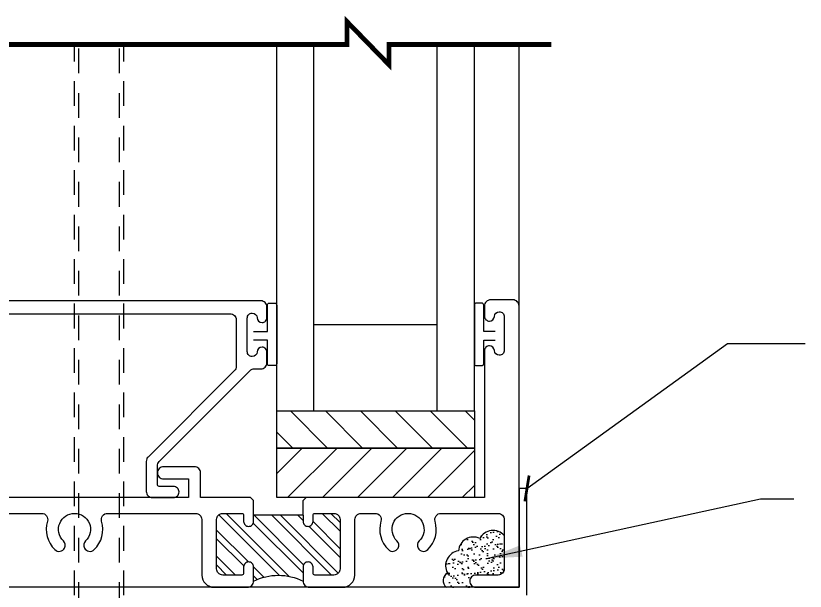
# Model space of a CAD drawing. Extents: x -8.2 to 7.4, y 38.5 to 59.2.
# Drawn here: x -1.443 to 2.552, y 44.276 to 47.188 of the extents above; entities that cross this region are included whole.
import ezdxf

# ---------------------------------------------------------------- set-up
doc = ezdxf.new("R2010")
doc.units = 0
doc.header["$MEASUREMENT"] = 0
doc.linetypes.add('HIDDEN2', pattern=[0.1875, 0.125, -0.0625])
doc.layers.get('0').update_dxf_attribs({"linetype": 'CONTINUOUS'})
for name, color, linetype in [('DIM', 7, 'CONTINUOUS'), ('FRAME', 1, 'CONTINUOUS'), ('GLASS', 7, 'CONTINUOUS'), ('MISC.', 7, 'CONTINUOUS'), ('SEAL', 7, 'CONTINUOUS'), ('SEALANT', 1, 'CONTINUOUS'), ('SETTING BLOCKS', 7, 'CONTINUOUS'), ('TEXT', 7, 'CONTINUOUS')]:
    doc.layers.add(name, color=color, linetype=linetype)
doc.styles.get("Standard").update_dxf_attribs({"font": 'arial.ttf'})
doc.dimstyles.new('1X1', dxfattribs={"dimtxt": 0.125, "dimasz": 0.09375, "dimexe": 0.09375, "dimexo": 0.09375, "dimgap": 0.032, "dimtad": 1, "dimdec": 4, "dimzin": 11, "dimdsep": 46, "dimlunit": 4, "dimtxsty": 'Standard', "dimblk1": 'ARCHTICK', "dimblk2": 'ARCHTICK', "dimsah": 1, "dimcen": 0.09, "dimdle": 0.09375, "dimadec": 0, "dimazin": 0, "dimtfac": 1, "dimtdec": 4, "dimtofl": 0, "dimtmove": 0, "dimatfit": 3, "dimldrblk": 'ARCHTICK', "dimfxl": 0, "dimfrac": 2, "dimtolj": 1, "dimtzin": 0, "dimarcsym": 0})
doc.dimstyles.get("Standard").update_dxf_attribs({"dimtxt": 0.18, "dimasz": 0.18, "dimexe": 0.18, "dimexo": 0.0625, "dimgap": 0.09, "dimtad": 0, "dimtih": 1, "dimtoh": 1, "dimdec": 4, "dimzin": 0, "dimdsep": 46, "dimtxsty": 'Standard', "dimcen": 0.09, "dimadec": 0, "dimazin": 0, "dimtfac": 1, "dimtdec": 4, "dimtofl": 0, "dimtmove": 0, "dimatfit": 3, "dimfxl": 0, "dimtolj": 1, "dimtzin": 0, "dimarcsym": 0})

# ---------------------------------------------------------------- blocks, each defined once
blk = doc.blocks.new('3805 BLOCK FRAME')
h = blk.add_hatch()
h.set_pattern_fill('ANSI32', color=256, scale=0.25, style=0)
h.set_pattern_definition([(45, (-4.16348, -5.189), (-0.0662913, 0.0662913), []), (45, (-4.11928, -5.189), (-0.0662913, 0.0662913), [])])
h.paths.add_polyline_path([(-0.8185, 1.361, 0.414214), (-0.8495, 1.392), (-0.9455, 1.392, 0.414214), (-0.9555, 1.382), (-0.9555, 1.351, -0.414214), (-0.9805, 1.326, -0.414214), (-1.0055, 1.351), (-1.0055, 1.423, -0.235384), (-1.2565, 1.423), (-1.2565, 1.351, -0.414214), (-1.2815, 1.326, -0.414214), (-1.3065, 1.351), (-1.3065, 1.382, 0.414214), (-1.3165, 1.392), (-1.4125, 1.392, 0.414214), (-1.4435, 1.361), (-1.4435, 1.111, 0.414214), (-1.4125, 1.08), (-1.3165, 1.08, 0.414214), (-1.3065, 1.09), (-1.3065, 1.121, -0.414214), (-1.2815, 1.146, -0.414214), (-1.2565, 1.121), (-1.2565, 1.09), (-1.0055, 1.09), (-1.0055, 1.121, -0.414214), (-0.9805, 1.146, -0.414214), (-0.9555, 1.121), (-0.9555, 1.09, 0.414214), (-0.9455, 1.08), (-0.8495, 1.08, 0.414214), (-0.8185, 1.111)])
for q in [(-1.2565, 1.09), (-1.0055, 1.015)]:
    blk.add_line((-1.0055, 1.09), q)
for points in [[(-3.3815, 1.08), (-2.3292, 1.08, 0.5024), (-2.2995, 1.1199, -0.280293), (-2.262, 1.2637, -0.498955), (-2.213, 1.256, -0.334263), (-2.2188, 1.2192, 2.470836), (-2.1062, 1.2192, -0.334263), (-2.112, 1.256, -0.498955), (-2.063, 1.2637, -0.280293), (-2.0255, 1.1199, 0.5024), (-1.9958, 1.08), (-1.5495, 1.08, 0.414214), (-1.5185, 1.111), (-1.5185, 1.392, -0.414214), (-1.4565, 1.454), (-1.2875, 1.454, -0.414214), (-1.2565, 1.423), (-1.2565, 1.351, -0.414214), (-1.2815, 1.326, -0.414214), (-1.3065, 1.351), (-1.3065, 1.382, 0.414214), (-1.3165, 1.392), (-1.4125, 1.392, 0.414214), (-1.4435, 1.361), (-1.4435, 1.111, 0.414214), (-1.4125, 1.08), (-1.3165, 1.08, 0.414214), (-1.3065, 1.09), (-1.3065, 1.121, -0.414214), (-1.2815, 1.146, -0.414214), (-1.2565, 1.121), (-1.2565, 1.09), (-1.2565, 1.015), (-1.2715, 1), (-1.5245, 1), (-1.5245, 0.875, -0.414214), (-1.5555, 0.844), (-1.7115, 0.844, -0.414214), (-1.7425, 0.875, -0.414214), (-1.7115, 0.906), (-1.5865, 0.906), (-1.5865, 1), (-4.3375, 1)], [(-1.0055, 1.09), (-1.0055, 1.121, -0.414214), (-0.9805, 1.146, -0.414214), (-0.9555, 1.121), (-0.9555, 1.09, 0.414214), (-0.9455, 1.08), (-0.8495, 1.08, 0.414214), (-0.8185, 1.111), (-0.8185, 1.361, 0.414214), (-0.8495, 1.392), (-0.9455, 1.392, 0.414214), (-0.9555, 1.382), (-0.9555, 1.351, -0.414214), (-0.9805, 1.326), (-0.9805, 1.326, -0.414214), (-1.0055, 1.351), (-1.0055, 1.423, -0.414214), (-0.9745, 1.454), (-0.8055, 1.454, -0.414214), (-0.7435, 1.392), (-0.7435, 1.111, 0.414214), (-0.7125, 1.08), (-0.6412, 1.08, 0.5024), (-0.6115, 1.1199, -0.280293), (-0.574, 1.2637, -0.498955), (-0.525, 1.256), (-0.525, 1.256, -0.334263), (-0.5308, 1.2192, 2.470836), (-0.4182, 1.2192, -0.334263), (-0.424, 1.256, -0.498955), (-0.375, 1.2637, -0.280293), (-0.3375, 1.1199, 0.5024), (-0.3078, 1.08), (-0.0185, 1.08, 0.414214), (0.0125, 1.111), (0.0125, 1.361, 0.414214), (-0.0185, 1.392), (-0.1315, 1.392, -0.414214), (-0.1625, 1.423, -0.414214), (-0.1315, 1.454), (0.0875, 1.454), (0.0875, 0.031, -0.414214), (0.0565, 0), (-0.0565, 0, -0.414214), (-0.0875, 0.031), (-0.0875, 0.0825, -0.414214), (-0.0625, 0.1075), (-0.0625, 0.1075, -0.399638), (-0.0375, 0.0837, 0.399638), (-0.0126, 0.06), (-0.0125, 0.06, 0.414214), (0.0125, 0.085), (0.0125, 0.255, 0.414214), (-0.0125, 0.28), (-0.0126, 0.28, 0.399638), (-0.0375, 0.2562, -0.399638), (-0.0625, 0.2325, -0.414214), (-0.0875, 0.2575), (-0.0875, 0.309), (-0.0875, 1), (-0.9905, 1), (-1.0055, 1.015)]]:
    blk.add_lwpolyline(points, format="xyb")
blk.add_arc((-1.131, 1.6748), 0.2814, 243.5092, 296.4908)
blk = doc.blocks.new('A$C3BF656AD')
at = {"layer": 'SETTING BLOCKS'}
h = blk.add_hatch(dxfattribs=at)
h.set_pattern_fill('ANSI31', color=256, scale=0.25, angle=90, style=0)
h.set_pattern_definition([(135, (0.820812, -8.054306), (-0.02209709, -0.02209709), [])])
h.paths.add_polyline_path([(0, 0.0625), (0.25, 0.0625), (0.25, 0.1095), (0, 0.1095)])
h = blk.add_hatch(dxfattribs=at)
h.set_pattern_fill('ANSI31', color=256, scale=0.25, style=0)
h.set_pattern_definition([(45, (-2.098375, -8.085556), (-0.02209709, 0.02209709), [])])
h.paths.add_polyline_path([(0, 0), (0.25, 0), (0.25, 0.0625), (0, 0.0625)])
for points in [[(0, 0.0625), (0, 0.1095), (0.25, 0.1095), (0.25, 0.0625)], [(0, 0), (0, 0.0625), (0.25, 0.0625), (0.25, 0)]]:
    blk.add_lwpolyline(points, close=True, dxfattribs=at)
blk = doc.blocks.new('3801 1 INCH GLASS STOP')
blk.add_lwpolyline([(2.7411, 0.327, -0.414214), (2.7691, 0.299, -0.414214), (2.7411, 0.271), (2.6691, 0.271, 0.414214), (2.6591, 0.261), (2.6591, 0.1671, 0.198912), (2.6682, 0.1452), (3.1282, -0.3149, 0.198912), (3.1502, -0.324), (3.1831, -0.324, -0.414214), (3.2141, -0.355), (3.2141, -0.4085, -0.414214), (3.1891, -0.4335, -0.399638), (3.1642, -0.4097, 0.400364), (3.1391, -0.386, 0.414214), (3.1141, -0.411), (3.1141, -0.581, 0.414214), (3.1391, -0.606), (3.1392, -0.606, 0.399638), (3.1642, -0.5822, -0.399638), (3.1891, -0.5585, -0.414214), (3.2141, -0.5835), (3.2141, -0.637, -0.414214), (3.1831, -0.668), (-0.0009, -0.668, -0.414214), (-0.0109, -0.658), (-0.0109, -0.01, -0.440011), (0, 0), (0.1491, -0.013), (0.1491, 0.04), (0.115, 0.0742, -0.395486), (0.1141, 0.1015), (0.1701, 0.1652, -0.691708), (0.2051, 0.152), (0.2051, -0.0403, -0.440011), (0.1714, -0.0712), (0.05, -0.0606, 0.440011), (0.0391, -0.0706), (0.0391, -0.593, 0.414214), (0.0491, -0.603), (1.5201, -0.603, 0.414214), (1.5511, -0.572), (1.5511, 0.299, -0.414214), (1.5791, 0.327, -0.414214), (1.6071, 0.299), (1.6071, -0.572, 0.414214), (1.6381, -0.603), (3.0271, -0.603, 0.414214), (3.0581, -0.572), (3.0581, -0.3368, 0.198912), (3.049, -0.3149), (2.6122, 0.122, -0.198912), (2.6031, 0.1439), (2.6031, 0.296, -0.414214), (2.6341, 0.327)], format="xyb", close=True)
blk = doc.blocks.new('_ARCHTICK')
at = {"color": 0, "linetype": 'ByBlock', "const_width": 0.15}
blk.add_lwpolyline([(-0.5, -0.5), (0.5, 0.5)], dxfattribs=at)

msp = doc.modelspace()

# ---------------------------------------------------------------- hatches: boundary and pattern name
at = {"layer": 'SEALANT'}
h = msp.add_hatch(dxfattribs=at)
h.set_pattern_fill('AR-SAND', color=256, scale=0.025, style=0)
h.set_pattern_definition([(37.5, (-17.53622, 40.26131), (-0.00157483, 0.048170594), [0, -0.038, 0, -0.0425, 0, -0.040625]), (7.5, (-17.53622, 40.26131), (0.04424442, 0.07055365), [0, -0.0205, 0, -0.03425, 0, -0.013125]), (327.5, (-17.56697, 40.26131), (0.07785355, 0.00014148), [0, -0.0125, 0, -0.045, 0, -0.05875]), (317.5, (-17.56697, 40.26131), (0.07515317, 0.0219419), [0, -0.00625, 0, -0.0295, 0, -0.03375])])
h.paths.add_polyline_path([(0.7971, 44.4803, 0.520567), (0.7412, 44.3685, 0.508297), (0.736, 44.2963), (0.8852, 44.2963, -0.414214), (0.8542, 44.3273, -0.414214), (0.8852, 44.3583), (0.9982, 44.3583, 0.414214), (1.0292, 44.3893), (1.0292, 44.5576, 0.520567), (0.905, 44.5435, 0.520567)])

# ---------------------------------------------------------------- linework, layer by layer
at = {"linetype": 'HIDDEN2'}
for p, q in [((-1.1458, 44.2563), (-1.1458, 47.0424)), ((-0.8958, 44.2563), (-0.8958, 47.0424))]:
    msp.add_line(p, q, dxfattribs=at)
at = {"layer": 'DIM', "linetype": 'HIDDEN2'}
for p, q in [((-1.1236, 42.8468), (-1.1236, 47.0424)), ((-0.9181, 42.8468), (-0.9181, 47.0424))]:
    msp.add_line(p, q, dxfattribs=at)
at = {"layer": 'FRAME'}
msp.add_line((1.1042, 45.7193), (1.1042, 47.0424), dxfattribs=at)
at = {"layer": 'GLASS'}
for p, q in [((-0.1221, 45.1883), (-0.1221, 47.0384)), ((0.0654, 45.1883), (0.0654, 47.0384)), ((0.6904, 45.1883), (0.6904, 47.0384)), ((0.8779, 45.1883), (0.8779, 47.0384)), ((0.0654, 45.6253), (0.6904, 45.6253))]:
    msp.add_line(p, q, dxfattribs=at)
msp.add_lwpolyline([(-3.6373, 47.0424, 0.024, 0.024, 0), (0.2332, 47.0424, 0.024, 0.024, 0), (0.2332, 47.1581, 0.024, 0.024, 0), (0.4457, 46.9399, 0.024, 0.024, 0), (0.4457, 47.0424, 0.024, 0.024, 0), (1.2678, 47.0424, 0.024, 0.024, 0)], format="xyseb", dxfattribs=at)
at = {"layer": 'MISC.'}
for p, q in [((1.1442, 44.7963), (1.1042, 44.7963)), ((1.1042, 44.7963), (1.1042, 44.2963)), ((1.1442, 44.2563), (1.1442, 44.7963)), ((1.1042, 44.2963), (-3.4124, 44.2963))]:
    msp.add_line(p, q, dxfattribs=at)
at = {"layer": 'SEAL', "linetype": 'Continuous'}
for points in [[(-0.2406, 45.59), (-0.1697, 45.59), (-0.1697, 45.7236, -0.414214), (-0.1597, 45.7336), (-0.1321, 45.7336, -0.414214), (-0.1221, 45.7236), (-0.1221, 45.4276, -0.414214), (-0.1321, 45.4176), (-0.1597, 45.4176, -0.414214), (-0.1697, 45.4276), (-0.1697, 45.5472), (-0.2406, 45.5472)], [(0.9836, 45.59), (0.9254, 45.59), (0.9254, 45.7236, 0.414214), (0.9154, 45.7336), (0.8879, 45.7336, 0.414214), (0.8779, 45.7236), (0.8779, 45.4276, 0.414214), (0.8879, 45.4176), (0.9154, 45.4176, 0.414214), (0.9254, 45.4276), (0.9254, 45.5472), (0.9836, 45.5472)]]:
    msp.add_lwpolyline(points, format="xyb", dxfattribs=at)
at = {"layer": 'SEALANT'}
msp.add_lwpolyline([(1.0292, 44.5576, 0.520567), (0.905, 44.5435, 0.520567), (0.7971, 44.4803, 0.520567), (0.7412, 44.3685, 0.508297), (0.736, 44.2963, 0.508297)], format="xyb", dxfattribs=at)

# ---------------------------------------------------------------- block references
at = {"layer": 'FRAME', "xscale": -1, "rotation": 180}
for name, p in [('3805 BLOCK FRAME', (1.0167, 45.7503)), ('3801 1 INCH GLASS STOP', (-3.3858, 45.0773))]:
    msp.add_blockref(name, p, dxfattribs=at)
at = {"layer": 'TEXT', "xscale": 4, "yscale": 4, "zscale": 4}
msp.add_blockref('A$C3BF656AD', (-0.1221, 44.7503), dxfattribs=at)

# ---------------------------------------------------------------- leaders
msp.add_leader([(0.94, 44.4414), (2.326, 44.7434), (2.4953, 44.7434)], dimstyle='Standard', override={"dimgap": 0.09, "dimtad": 0})
at = {"layer": 'TEXT'}
msp.add_leader([(1.1442, 44.7963), (2.1589, 45.5301), (2.5523, 45.5301)], dimstyle='1X1', override={"dimgap": 0.032, "dimtad": 0}, dxfattribs=at)

doc.saveas('drawing.dxf')
